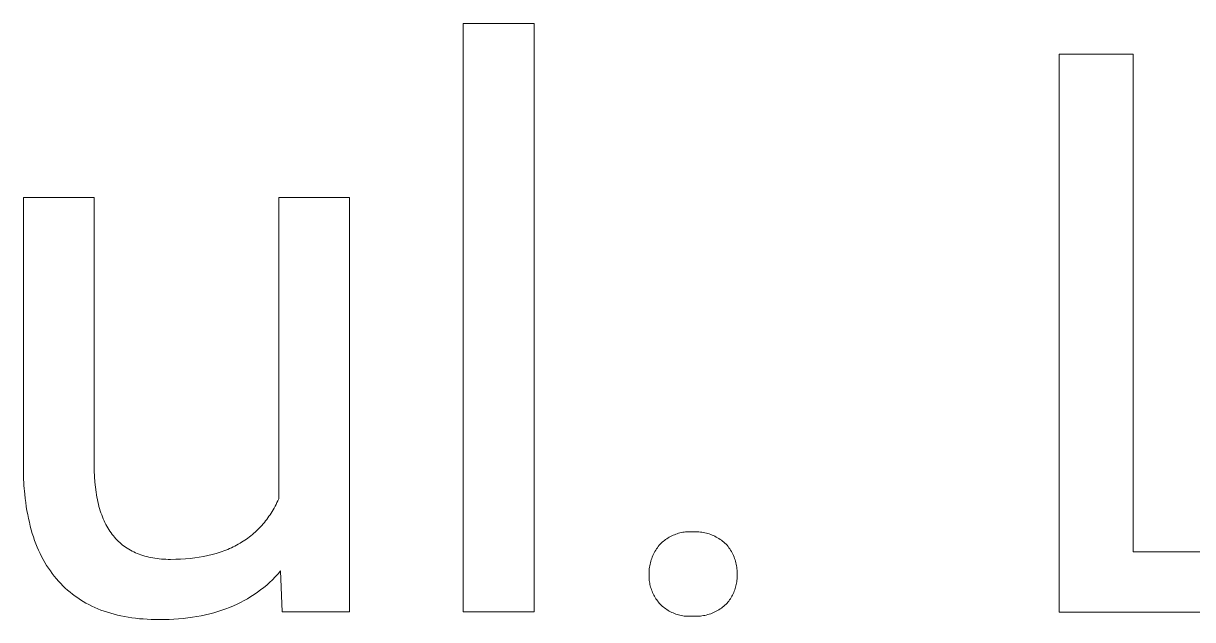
# Model space of a CAD drawing. Header units: millimetres. Extents: x -1519 to 3497, y -297 to 3208.
# Drawn here: x 1914.4 to 2014, y 99 to 149.7 of the extents above; entities that cross this region are included whole.
import ezdxf

# ---------------------------------------------------------------- set-up
doc = ezdxf.new("R2010")
doc.units = ezdxf.units.MM
doc.header["$MEASUREMENT"] = 0
doc.layers.add('Domyślny', color=7, linetype='Continuous', true_color=0x000000)

msp = doc.modelspace()

# ---------------------------------------------------------------- linework, layer by layer
at = {"layer": 'Domyślny', "color": 18, "lineweight": 15, "true_color": 0x000000}
for p, q in [((1951.832, 99.616), (1951.832, 149.727)), ((1951.832, 149.727), (1957.862, 149.727)), ((1957.862, 149.727), (1957.862, 99.616)), ((2002.598, 99.612), (2002.598, 147.118)), ((2002.598, 147.118), (2008.896, 147.118)), ((2008.896, 147.118), (2008.896, 104.74)), ((1914.357, 111.947), (1914.357, 134.914)), ((1914.357, 134.914), (1920.387, 134.914)), ((1920.387, 134.914), (1920.387, 112.114)), ((1936.105, 109.24), (1936.105, 134.914)), ((1936.105, 134.914), (1942.152, 134.914)), ((1942.152, 134.914), (1942.152, 99.619)), ((1914.371, 111.157), (1914.357, 111.947)), ((1920.387, 112.114), (1920.393, 111.62)), ((1920.393, 111.62), (1920.412, 111.143)), ((1914.409, 110.392), (1914.371, 111.157)), ((1920.412, 111.143), (1920.445, 110.681)), ((1920.445, 110.681), (1920.489, 110.234)), ((1914.47, 109.65), (1914.409, 110.392)), ((1914.509, 109.289), (1914.47, 109.65)), ((1920.489, 110.234), (1920.547, 109.804)), ((1920.547, 109.804), (1920.581, 109.594)), ((1920.581, 109.594), (1920.617, 109.389)), ((1914.554, 108.934), (1914.509, 109.289)), ((1914.604, 108.585), (1914.554, 108.934)), ((1914.661, 108.242), (1914.604, 108.585)), ((1920.617, 109.389), (1920.657, 109.187)), ((1920.657, 109.187), (1920.7, 108.989)), ((1920.7, 108.989), (1920.747, 108.796)), ((1920.747, 108.796), (1920.796, 108.606)), ((1920.796, 108.606), (1920.849, 108.42)), ((1935.721, 108.469), (1935.802, 108.618)), ((1935.802, 108.618), (1935.881, 108.77)), ((1935.881, 108.77), (1935.958, 108.924)), ((1935.958, 108.924), (1936.033, 109.081)), ((1936.033, 109.081), (1936.105, 109.24)), ((1914.723, 107.905), (1914.661, 108.242)), ((1914.79, 107.574), (1914.723, 107.905)), ((1920.849, 108.42), (1920.905, 108.238)), ((1920.905, 108.238), (1920.964, 108.06)), ((1920.964, 108.06), (1921.026, 107.885)), ((1921.026, 107.885), (1921.092, 107.715)), ((1921.092, 107.715), (1921.161, 107.549)), ((1935.088, 107.494), (1935.185, 107.626)), ((1935.185, 107.626), (1935.28, 107.76)), ((1935.28, 107.76), (1935.373, 107.897)), ((1935.373, 107.897), (1935.463, 108.036)), ((1935.463, 108.036), (1935.551, 108.178)), ((1935.551, 108.178), (1935.637, 108.322)), ((1935.637, 108.322), (1935.721, 108.469)), ((1914.864, 107.249), (1914.79, 107.574)), ((1914.943, 106.93), (1914.864, 107.249)), ((1915.028, 106.618), (1914.943, 106.93)), ((1915.119, 106.311), (1915.028, 106.618)), ((1921.161, 107.549), (1921.232, 107.386)), ((1921.232, 107.386), (1921.307, 107.228)), ((1921.307, 107.228), (1921.386, 107.073)), ((1921.386, 107.073), (1921.467, 106.922)), ((1921.467, 106.922), (1921.551, 106.775)), ((1921.551, 106.775), (1921.639, 106.633)), ((1921.639, 106.633), (1921.73, 106.494)), ((1934.229, 106.53), (1934.344, 106.642)), ((1934.344, 106.642), (1934.457, 106.756)), ((1934.457, 106.756), (1934.568, 106.873)), ((1934.568, 106.873), (1934.676, 106.992)), ((1934.676, 106.992), (1934.783, 107.114)), ((1934.783, 107.114), (1934.887, 107.238)), ((1934.887, 107.238), (1934.988, 107.365)), ((1934.988, 107.365), (1935.088, 107.494)), ((1915.215, 106.011), (1915.119, 106.311)), ((1915.317, 105.716), (1915.215, 106.011)), ((1915.425, 105.428), (1915.317, 105.716)), ((1921.73, 106.494), (1921.824, 106.359)), ((1921.824, 106.359), (1921.921, 106.227)), ((1921.921, 106.227), (1922.022, 106.1)), ((1922.022, 106.1), (1922.125, 105.977)), ((1922.125, 105.977), (1922.232, 105.857)), ((1922.232, 105.857), (1922.342, 105.742)), ((1922.342, 105.742), (1922.455, 105.63)), ((1922.455, 105.63), (1922.571, 105.523)), ((1932.951, 105.55), (1933.089, 105.637)), ((1933.089, 105.637), (1933.225, 105.726)), ((1933.225, 105.726), (1933.358, 105.818)), ((1933.358, 105.818), (1933.49, 105.912)), ((1933.49, 105.912), (1933.618, 106.009)), ((1933.618, 106.009), (1933.745, 106.108)), ((1933.745, 106.108), (1933.869, 106.21)), ((1933.869, 106.21), (1933.992, 106.314)), ((1933.992, 106.314), (1934.111, 106.421)), ((1934.111, 106.421), (1934.229, 106.53)), ((1968.786, 105.558), (1968.879, 105.637)), ((1968.879, 105.637), (1968.975, 105.714)), ((1968.975, 105.714), (1969.073, 105.787)), ((1969.073, 105.787), (1969.174, 105.857)), ((1969.174, 105.857), (1969.277, 105.923)), ((1969.277, 105.923), (1969.382, 105.986)), ((1969.382, 105.986), (1969.489, 106.044)), ((1969.489, 106.044), (1969.598, 106.1)), ((1969.598, 106.1), (1969.71, 106.151)), ((1969.71, 106.151), (1969.823, 106.198)), ((1969.823, 106.198), (1969.937, 106.242)), ((1969.937, 106.242), (1970.053, 106.281)), ((1970.053, 106.281), (1970.17, 106.317)), ((1970.17, 106.317), (1970.289, 106.348)), ((1970.289, 106.348), (1970.408, 106.375)), ((1970.408, 106.375), (1970.528, 106.398)), ((1970.528, 106.398), (1970.649, 106.417)), ((1970.649, 106.417), (1970.771, 106.431)), ((1970.771, 106.431), (1970.893, 106.442)), ((1970.893, 106.442), (1971.015, 106.448)), ((1971.015, 106.448), (1971.137, 106.45)), ((1971.137, 106.45), (1971.26, 106.448)), ((1971.26, 106.448), (1971.382, 106.441)), ((1971.382, 106.441), (1971.512, 106.446)), ((1971.512, 106.446), (1971.642, 106.448)), ((1971.642, 106.448), (1971.772, 106.444)), ((1971.772, 106.444), (1971.901, 106.436)), ((1971.901, 106.436), (1972.03, 106.424)), ((1972.03, 106.424), (1972.159, 106.407)), ((1972.159, 106.407), (1972.287, 106.386)), ((1972.287, 106.386), (1972.415, 106.36)), ((1972.415, 106.36), (1972.541, 106.33)), ((1972.541, 106.33), (1972.666, 106.295)), ((1972.666, 106.295), (1972.79, 106.257)), ((1972.79, 106.257), (1972.913, 106.214)), ((1972.913, 106.214), (1973.034, 106.166)), ((1973.034, 106.166), (1973.153, 106.115)), ((1973.153, 106.115), (1973.27, 106.06)), ((1973.27, 106.06), (1973.386, 106)), ((1973.386, 106), (1973.499, 105.937)), ((1973.499, 105.937), (1973.61, 105.869)), ((1973.61, 105.869), (1973.719, 105.798)), ((1973.719, 105.798), (1973.825, 105.723)), ((1973.825, 105.723), (1973.928, 105.645)), ((1973.928, 105.645), (1974.029, 105.563)), ((1915.539, 105.146), (1915.425, 105.428)), ((1915.658, 104.871), (1915.539, 105.146)), ((1915.783, 104.601), (1915.658, 104.871)), ((1915.914, 104.337), (1915.783, 104.601)), ((1922.571, 105.523), (1922.691, 105.419)), ((1922.691, 105.419), (1922.813, 105.319)), ((1922.813, 105.319), (1922.939, 105.223)), ((1922.939, 105.223), (1923.068, 105.131)), ((1923.068, 105.131), (1923.2, 105.043)), ((1923.2, 105.043), (1923.335, 104.959)), ((1923.335, 104.959), (1923.473, 104.879)), ((1923.473, 104.879), (1923.615, 104.802)), ((1923.615, 104.802), (1923.76, 104.73)), ((1923.76, 104.73), (1923.907, 104.661)), ((1923.907, 104.661), (1924.058, 104.597)), ((1924.058, 104.597), (1924.212, 104.536)), ((1930.434, 104.504), (1930.78, 104.599)), ((1930.78, 104.599), (1931.118, 104.705)), ((1931.118, 104.705), (1931.283, 104.762)), ((1931.283, 104.762), (1931.446, 104.821)), ((1931.446, 104.821), (1931.607, 104.882)), ((1931.607, 104.882), (1931.765, 104.946)), ((1931.765, 104.946), (1931.922, 105.013)), ((1931.922, 105.013), (1932.075, 105.082)), ((1932.075, 105.082), (1932.227, 105.154)), ((1932.227, 105.154), (1932.376, 105.228)), ((1932.376, 105.228), (1932.524, 105.305)), ((1932.524, 105.305), (1932.668, 105.384)), ((1932.668, 105.384), (1932.811, 105.466)), ((1932.811, 105.466), (1932.951, 105.55)), ((1968.037, 104.532), (1968.096, 104.647)), ((1968.096, 104.647), (1968.158, 104.761)), ((1968.158, 104.761), (1968.224, 104.871)), ((1968.224, 104.871), (1968.294, 104.98)), ((1968.294, 104.98), (1968.368, 105.086)), ((1968.368, 105.086), (1968.445, 105.19)), ((1968.445, 105.19), (1968.525, 105.291)), ((1968.525, 105.291), (1968.609, 105.389)), ((1968.609, 105.389), (1968.696, 105.475)), ((1968.696, 105.475), (1968.786, 105.558)), ((1974.029, 105.563), (1974.127, 105.477)), ((1974.127, 105.477), (1974.222, 105.389)), ((1974.222, 105.389), (1974.306, 105.291)), ((1974.306, 105.291), (1974.387, 105.19)), ((1974.387, 105.19), (1974.464, 105.087)), ((1974.464, 105.087), (1974.537, 104.981)), ((1974.537, 104.981), (1974.607, 104.872)), ((1974.607, 104.872), (1974.673, 104.761)), ((1974.673, 104.761), (1974.735, 104.648)), ((1974.735, 104.648), (1974.793, 104.533)), ((2008.896, 104.74), (2031.412, 104.74)), ((1916.05, 104.08), (1915.914, 104.337)), ((1916.193, 103.828), (1916.05, 104.08)), ((1916.34, 103.583), (1916.193, 103.828)), ((1924.212, 104.536), (1924.37, 104.479)), ((1924.37, 104.479), (1924.53, 104.427)), ((1924.53, 104.427), (1924.694, 104.378)), ((1924.694, 104.378), (1924.86, 104.333)), ((1924.86, 104.333), (1925.03, 104.291)), ((1925.03, 104.291), (1925.203, 104.254)), ((1925.203, 104.254), (1925.379, 104.221)), ((1925.379, 104.221), (1925.559, 104.192)), ((1925.559, 104.192), (1925.741, 104.166)), ((1925.741, 104.166), (1925.927, 104.145)), ((1925.927, 104.145), (1926.115, 104.127)), ((1926.115, 104.127), (1926.307, 104.113)), ((1926.307, 104.113), (1926.502, 104.104)), ((1926.502, 104.104), (1926.7, 104.098)), ((1926.7, 104.098), (1926.901, 104.096)), ((1926.901, 104.096), (1927.331, 104.101)), ((1927.331, 104.101), (1927.751, 104.116)), ((1927.751, 104.116), (1928.161, 104.141)), ((1928.161, 104.141), (1928.563, 104.176)), ((1928.563, 104.176), (1928.955, 104.222)), ((1928.955, 104.222), (1929.339, 104.277)), ((1929.339, 104.277), (1929.713, 104.343)), ((1929.713, 104.343), (1930.078, 104.418)), ((1930.078, 104.418), (1930.434, 104.504)), ((1967.717, 103.554), (1967.742, 103.68)), ((1967.742, 103.68), (1967.772, 103.806)), ((1967.772, 103.806), (1967.806, 103.931)), ((1967.806, 103.931), (1967.844, 104.054)), ((1967.844, 104.054), (1967.886, 104.176)), ((1967.886, 104.176), (1967.932, 104.296)), ((1967.932, 104.296), (1967.983, 104.415)), ((1967.983, 104.415), (1968.037, 104.532)), ((1974.793, 104.533), (1974.847, 104.416)), ((1974.847, 104.416), (1974.897, 104.297)), ((1974.897, 104.297), (1974.942, 104.176)), ((1974.942, 104.176), (1974.984, 104.054)), ((1974.984, 104.054), (1975.021, 103.931)), ((1975.021, 103.931), (1975.054, 103.806)), ((1975.054, 103.806), (1975.082, 103.68)), ((1975.082, 103.68), (1975.106, 103.554)), ((1916.494, 103.344), (1916.34, 103.583)), ((1916.653, 103.111), (1916.494, 103.344)), ((1916.818, 102.885), (1916.653, 103.111)), ((1916.989, 102.664), (1916.818, 102.885)), ((1917.165, 102.45), (1916.989, 102.664)), ((1935.818, 102.607), (1935.581, 102.367)), ((1936.048, 102.854), (1935.818, 102.607)), ((1936.272, 103.11), (1936.048, 102.854)), ((1936.406, 99.619), (1936.272, 103.11)), ((1967.656, 102.912), (1967.66, 103.041)), ((1967.657, 102.783), (1967.656, 102.912)), ((1967.656, 102.663), (1967.657, 102.783)), ((1967.66, 102.544), (1967.656, 102.663)), ((1967.66, 103.041), (1967.667, 103.17)), ((1967.667, 103.17), (1967.68, 103.298)), ((1967.68, 103.298), (1967.696, 103.426)), ((1967.696, 103.426), (1967.717, 103.554)), ((1975.106, 103.554), (1975.126, 103.426)), ((1975.126, 103.426), (1975.141, 103.298)), ((1975.141, 103.298), (1975.152, 103.17)), ((1975.152, 103.17), (1975.158, 103.041)), ((1975.16, 102.912), (1975.157, 102.783)), ((1975.157, 102.783), (1975.159, 102.663)), ((1975.158, 103.041), (1975.16, 102.912)), ((1975.159, 102.663), (1975.158, 102.544)), ((1917.347, 102.242), (1917.165, 102.45)), ((1917.533, 102.04), (1917.347, 102.242)), ((1917.724, 101.844), (1917.533, 102.04)), ((1917.921, 101.655), (1917.724, 101.844)), ((1918.123, 101.473), (1917.921, 101.655)), ((1934.833, 101.698), (1934.571, 101.492)), ((1935.089, 101.913), (1934.833, 101.698)), ((1935.338, 102.136), (1935.089, 101.913)), ((1935.581, 102.367), (1935.338, 102.136)), ((1967.667, 102.425), (1967.66, 102.544)), ((1967.679, 102.306), (1967.667, 102.425)), ((1967.694, 102.187), (1967.679, 102.306)), ((1967.713, 102.069), (1967.694, 102.187)), ((1967.736, 101.952), (1967.713, 102.069)), ((1967.764, 101.836), (1967.736, 101.952)), ((1967.795, 101.72), (1967.764, 101.836)), ((1967.829, 101.606), (1967.795, 101.72)), ((1967.868, 101.493), (1967.829, 101.606)), ((1974.998, 101.606), (1974.96, 101.493)), ((1975.032, 101.72), (1974.998, 101.606)), ((1975.062, 101.836), (1975.032, 101.72)), ((1975.088, 101.952), (1975.062, 101.836)), ((1975.11, 102.07), (1975.088, 101.952)), ((1975.128, 102.187), (1975.11, 102.07)), ((1975.142, 102.306), (1975.128, 102.187)), ((1975.152, 102.425), (1975.142, 102.306)), ((1975.158, 102.544), (1975.152, 102.425)), ((1918.33, 101.297), (1918.123, 101.473)), ((1918.543, 101.127), (1918.33, 101.297)), ((1918.761, 100.964), (1918.543, 101.127)), ((1918.984, 100.807), (1918.761, 100.964)), ((1919.213, 100.657), (1918.984, 100.807)), ((1919.447, 100.513), (1919.213, 100.657)), ((1933.458, 100.747), (1933.164, 100.581)), ((1933.746, 100.921), (1933.458, 100.747)), ((1934.027, 101.103), (1933.746, 100.921)), ((1934.302, 101.293), (1934.027, 101.103)), ((1934.571, 101.492), (1934.302, 101.293)), ((1967.911, 101.382), (1967.868, 101.493)), ((1967.957, 101.271), (1967.911, 101.382)), ((1968.007, 101.163), (1967.957, 101.271)), ((1968.06, 101.056), (1968.007, 101.163)), ((1968.117, 100.951), (1968.06, 101.056)), ((1968.177, 100.848), (1968.117, 100.951)), ((1968.241, 100.747), (1968.177, 100.848)), ((1968.308, 100.648), (1968.241, 100.747)), ((1968.379, 100.552), (1968.308, 100.648)), ((1974.523, 100.647), (1974.452, 100.551)), ((1974.59, 100.746), (1974.523, 100.647)), ((1974.654, 100.847), (1974.59, 100.746)), ((1974.714, 100.95), (1974.654, 100.847)), ((1974.77, 101.055), (1974.714, 100.95)), ((1974.823, 101.162), (1974.77, 101.055)), ((1974.873, 101.271), (1974.823, 101.162)), ((1974.918, 101.381), (1974.873, 101.271)), ((1974.96, 101.493), (1974.918, 101.381)), ((1919.687, 100.375), (1919.447, 100.513)), ((1919.931, 100.244), (1919.687, 100.375)), ((1920.181, 100.119), (1919.931, 100.244)), ((1920.437, 100.001), (1920.181, 100.119)), ((1920.697, 99.889), (1920.437, 100.001)), ((1920.963, 99.784), (1920.697, 99.889)), ((1921.234, 99.685), (1920.963, 99.784)), ((1921.511, 99.592), (1921.234, 99.685)), ((1930.925, 99.648), (1930.58, 99.547)), ((1931.264, 99.757), (1930.925, 99.648)), ((1931.597, 99.874), (1931.264, 99.757)), ((1931.923, 99.999), (1931.597, 99.874)), ((1932.243, 100.132), (1931.923, 99.999)), ((1932.556, 100.274), (1932.243, 100.132)), ((1932.863, 100.423), (1932.556, 100.274)), ((1933.164, 100.581), (1932.863, 100.423)), ((1942.152, 99.619), (1936.406, 99.619)), ((1957.862, 99.616), (1951.832, 99.616)), ((1968.453, 100.458), (1968.379, 100.552)), ((1968.529, 100.366), (1968.453, 100.458)), ((1968.609, 100.277), (1968.529, 100.366)), ((1968.697, 100.192), (1968.609, 100.277)), ((1968.787, 100.111), (1968.697, 100.192)), ((1968.881, 100.032), (1968.787, 100.111)), ((1968.977, 99.957), (1968.881, 100.032)), ((1969.075, 99.885), (1968.977, 99.957)), ((1969.176, 99.817), (1969.075, 99.885)), ((1969.28, 99.752), (1969.176, 99.817)), ((1969.385, 99.691), (1969.28, 99.752)), ((1969.493, 99.633), (1969.385, 99.691)), ((1969.602, 99.579), (1969.493, 99.633)), ((1973.267, 99.619), (1973.15, 99.564)), ((1973.383, 99.677), (1973.267, 99.619)), ((1973.496, 99.739), (1973.383, 99.677)), ((1973.608, 99.805), (1973.496, 99.739)), ((1973.717, 99.874), (1973.608, 99.805)), ((1973.823, 99.948), (1973.717, 99.874)), ((1973.927, 100.025), (1973.823, 99.948)), ((1974.028, 100.106), (1973.927, 100.025)), ((1974.126, 100.19), (1974.028, 100.106)), ((1974.222, 100.277), (1974.126, 100.19)), ((1974.302, 100.366), (1974.222, 100.277)), ((1974.379, 100.457), (1974.302, 100.366)), ((1974.452, 100.551), (1974.379, 100.457)), ((2031.412, 99.612), (2002.598, 99.612)), ((1921.793, 99.506), (1921.511, 99.592)), ((1922.08, 99.427), (1921.793, 99.506)), ((1922.372, 99.353), (1922.08, 99.427)), ((1922.669, 99.286), (1922.372, 99.353)), ((1922.972, 99.226), (1922.669, 99.286)), ((1923.28, 99.171), (1922.972, 99.226)), ((1923.594, 99.124), (1923.28, 99.171)), ((1923.912, 99.082), (1923.594, 99.124)), ((1924.236, 99.047), (1923.912, 99.082)), ((1924.565, 99.019), (1924.236, 99.047)), ((1924.899, 98.996), (1924.565, 99.019)), ((1925.238, 98.98), (1924.899, 98.996)), ((1925.583, 98.971), (1925.238, 98.98)), ((1925.933, 98.968), (1925.583, 98.971)), ((1926.355, 98.972), (1925.933, 98.968)), ((1926.772, 98.984), (1926.355, 98.972)), ((1927.181, 99.004), (1926.772, 98.984)), ((1927.585, 99.032), (1927.181, 99.004)), ((1927.982, 99.068), (1927.585, 99.032)), ((1928.372, 99.112), (1927.982, 99.068)), ((1928.756, 99.165), (1928.372, 99.112)), ((1929.134, 99.225), (1928.756, 99.165)), ((1929.505, 99.293), (1929.134, 99.225)), ((1929.87, 99.37), (1929.505, 99.293)), ((1930.228, 99.455), (1929.87, 99.37)), ((1930.58, 99.547), (1930.228, 99.455)), ((1969.713, 99.53), (1969.602, 99.579)), ((1969.826, 99.484), (1969.713, 99.53)), ((1969.941, 99.441), (1969.826, 99.484)), ((1970.057, 99.403), (1969.941, 99.441)), ((1970.174, 99.369), (1970.057, 99.403)), ((1970.292, 99.339), (1970.174, 99.369)), ((1970.411, 99.314), (1970.292, 99.339)), ((1970.531, 99.292), (1970.411, 99.314)), ((1970.652, 99.274), (1970.531, 99.292)), ((1970.773, 99.261), (1970.652, 99.274)), ((1970.895, 99.252), (1970.773, 99.261)), ((1971.017, 99.247), (1970.895, 99.252)), ((1971.138, 99.247), (1971.017, 99.247)), ((1971.26, 99.25), (1971.138, 99.247)), ((1971.382, 99.258), (1971.26, 99.25)), ((1971.511, 99.251), (1971.382, 99.258)), ((1971.641, 99.249), (1971.511, 99.251)), ((1971.77, 99.251), (1971.641, 99.249)), ((1971.899, 99.258), (1971.77, 99.251)), ((1972.028, 99.269), (1971.899, 99.258)), ((1972.157, 99.284), (1972.028, 99.269)), ((1972.284, 99.304), (1972.157, 99.284)), ((1972.412, 99.328), (1972.284, 99.304)), ((1972.538, 99.357), (1972.412, 99.328)), ((1972.663, 99.39), (1972.538, 99.357)), ((1972.787, 99.427), (1972.663, 99.39)), ((1972.909, 99.469), (1972.787, 99.427)), ((1973.03, 99.515), (1972.909, 99.469)), ((1973.15, 99.564), (1973.03, 99.515))]:
    msp.add_line(p, q, dxfattribs=at)

doc.saveas('drawing.dxf')
